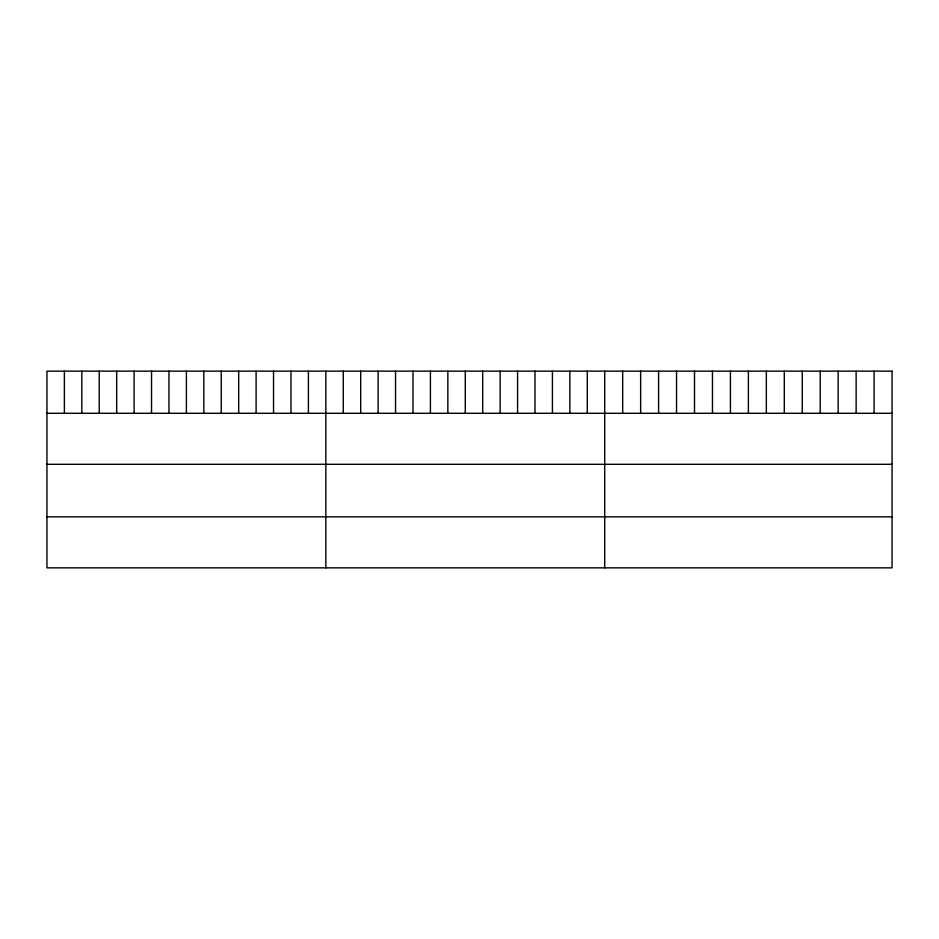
<?xml version="1.0" encoding="UTF-8"?>
<svg xmlns="http://www.w3.org/2000/svg" width="939" height="939" viewBox="0 0 939 939"><rect width="100%" height="100%" fill="white"/><g stroke="black" fill="none" stroke-linecap="round" stroke-linejoin="round"><path stroke-width="1.41" d="M46.95 413.289L892.05 413.289M46.95 464.3L892.05 464.3M46.95 516.849L892.05 516.849M874.092 371.151L874.092 413.289M856.133 371.151L856.133 413.289M838.175 371.151L838.175 413.289M820.216 371.151L820.216 413.289M802.258 371.151L802.258 413.289M784.3 371.151L784.3 413.289M766.341 371.151L766.341 413.289M748.383 371.151L748.383 413.289M730.425 371.151L730.425 413.289M712.466 371.151L712.466 413.289M694.508 371.151L694.508 413.289M676.549 371.151L676.549 413.289M658.591 371.151L658.591 413.289M640.633 371.151L640.633 413.289M622.674 371.151L622.674 413.289M604.716 371.151L604.716 567.849M587.286 371.151L587.286 413.289M569.856 371.151L569.856 413.289M552.425 371.151L552.425 413.289M534.995 371.151L534.995 413.289M517.565 371.151L517.565 413.289M500.135 371.151L500.135 413.289M482.705 371.151L482.705 413.289M465.274 371.151L465.274 413.289M447.844 371.151L447.844 413.289M430.414 371.151L430.414 413.289M412.984 371.151L412.984 413.289M395.554 371.151L395.554 413.289M378.124 371.151L378.124 413.289M360.693 371.151L360.693 413.289M343.263 371.151L343.263 413.289M325.833 371.151L325.833 567.849M308.403 371.151L308.403 413.289M290.973 371.151L290.973 413.289M273.542 371.151L273.542 413.289M256.112 371.151L256.112 413.289M238.682 371.151L238.682 413.289M221.252 371.151L221.252 413.289M203.822 371.151L203.822 413.289M186.392 371.151L186.392 413.289M168.961 371.151L168.961 413.289M151.531 371.151L151.531 413.289M134.101 371.151L134.101 413.289M116.671 371.151L116.671 413.289M99.241 371.151L99.241 413.289M81.81 371.151L81.81 413.289M64.38 371.151L64.38 413.289M892.05 371.151L46.95 371.151L46.95 567.849L892.05 567.849L892.05 371.151"/></g></svg>
